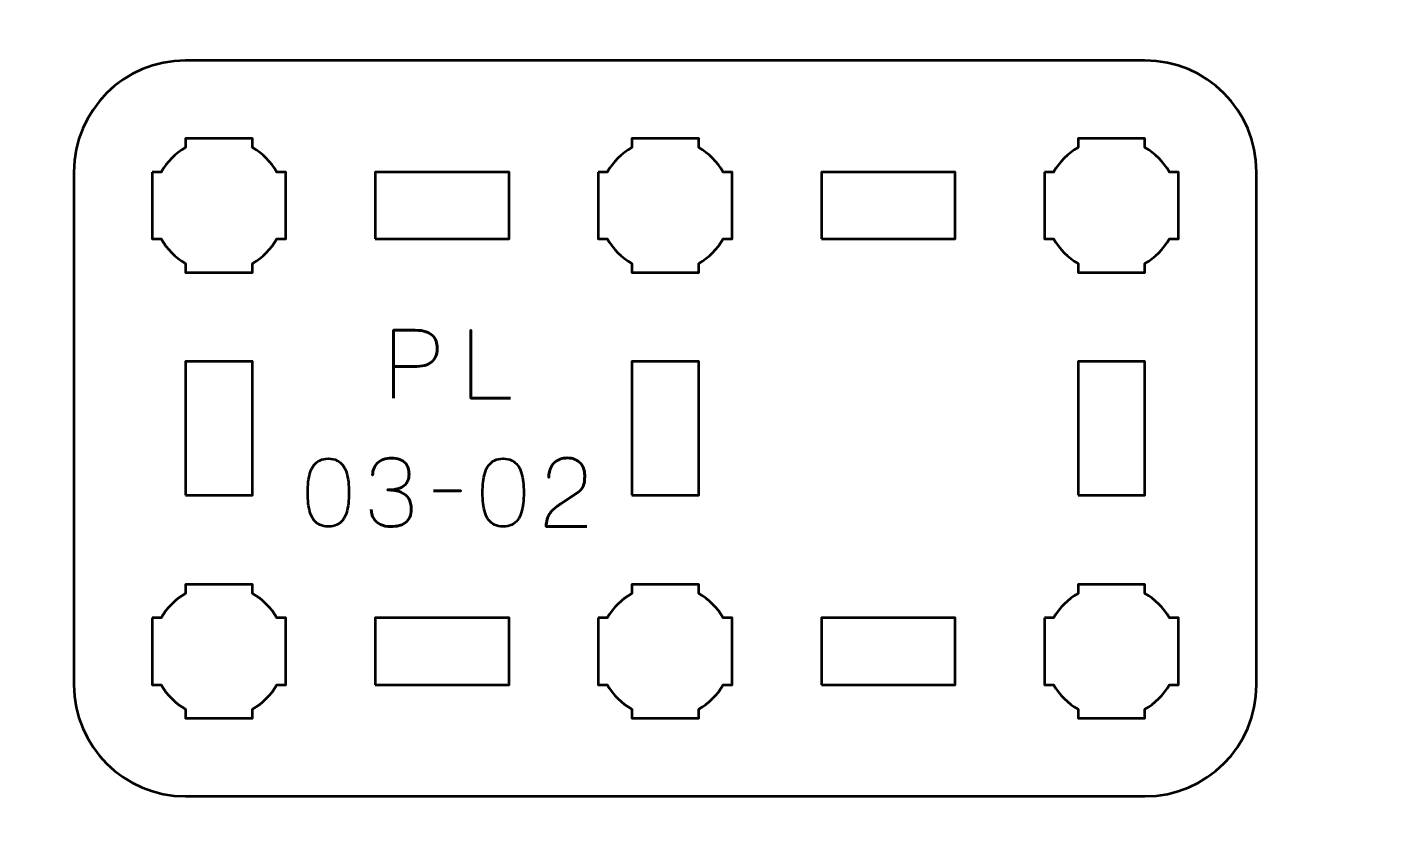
# Model space of a CAD drawing. Header units: centimetres. Extents: x -21 to 0, y -29.7 to 0.
# Drawn here: x -13.36 to -7.28, y -18.45 to -14.85 of the extents above; entities that cross this region are included whole.
import ezdxf

# ---------------------------------------------------------------- set-up
doc = ezdxf.new("R2010")
doc.units = ezdxf.units.CM
doc.header["$MEASUREMENT"] = 0
doc.layers.add('Layer 1', color=7, linetype='Continuous')

msp = doc.modelspace()

# ---------------------------------------------------------------- linework, layer by layer
at = {"layer": 'Layer 1', "lineweight": 53}
for points in [[(-11.8, -15.8), (-11.2, -15.8), (-11.2, -15.5), (-11.8, -15.5), (-11.8, -15.8)], [(-9.8, -15.8), (-9.2, -15.8), (-9.2, -15.5), (-9.8, -15.5), (-9.8, -15.8)], [(-12.65, -16.95), (-12.35, -16.95), (-12.35, -16.35), (-12.65, -16.35), (-12.65, -16.95)], [(-10.65, -16.95), (-10.35, -16.95), (-10.35, -16.35), (-10.65, -16.35), (-10.65, -16.95)], [(-8.65, -16.95), (-8.35, -16.95), (-8.35, -16.35), (-8.65, -16.35), (-8.65, -16.95)], [(-11.8, -17.8), (-11.2, -17.8), (-11.2, -17.5), (-11.8, -17.5), (-11.8, -17.8)], [(-9.8, -17.8), (-9.2, -17.8), (-9.2, -17.5), (-9.8, -17.5), (-9.8, -17.8)]]:
    msp.add_lwpolyline(points, close=True, dxfattribs=at)
at = {"layer": 'Layer 1', "color": 1, "lineweight": 53}
msp.add_open_spline([(-21.00003, -29.19995), (-21.00003, -29.19995), (-21.00003, -5.89992), (-21.00003, -5.89992), (-21.00003, -5.89992), (-21.00003, -5.81709), (-20.93286, -5.74992), (-20.85003, -5.74992), (-20.85003, -5.74992), (-20.7672, -5.74992), (-20.70003, -5.68275), (-20.70003, -5.59992), (-20.70003, -5.59992), (-20.70003, -5.51709), (-20.7672, -5.44992), (-20.85003, -5.44992), (-20.85003, -5.44992), (-20.93286, -5.44992), (-21.00003, -5.38275), (-21.00003, -5.29992), (-21.00003, -5.29992), (-21.00003, -5.21709), (-20.93286, -5.14992), (-20.85003, -5.14992), (-20.85003, -5.14992), (-20.7672, -5.14992), (-20.70003, -5.08275), (-20.70003, -4.99992), (-20.70003, -4.99992), (-20.70003, -4.91709), (-20.7672, -4.84992), (-20.85003, -4.84992), (-20.85003, -4.84992), (-20.93286, -4.84992), (-21.00003, -4.78275), (-21.00003, -4.69992), (-21.00003, -4.69992), (-21.00003, -4.61709), (-20.93286, -4.54992), (-20.85003, -4.54992), (-20.85003, -4.54992), (-20.7672, -4.54992), (-20.70003, -4.48275), (-20.70003, -4.39992), (-20.70003, -4.39992), (-20.70003, -4.31709), (-20.7672, -4.24992), (-20.85003, -4.24992), (-20.85003, -4.24992), (-20.93286, -4.24992), (-21.00003, -4.18275), (-21.00003, -4.09992), (-21.00003, -4.09992), (-21.00003, -4.01709), (-20.93286, -3.94992), (-20.85003, -3.94992), (-20.85003, -3.94992), (-20.7672, -3.94992), (-20.70003, -3.88275), (-20.70003, -3.79992), (-20.70003, -3.79992), (-20.70003, -3.71709), (-20.7672, -3.64992), (-20.85003, -3.64992), (-20.85003, -3.64992), (-20.93286, -3.64992), (-21.00003, -3.58275), (-21.00003, -3.49992), (-21.00003, -3.49992), (-21.00003, -3.41709), (-20.93286, -3.34992), (-20.85003, -3.34992), (-20.85003, -3.34992), (-20.7672, -3.34992), (-20.70003, -3.28275), (-20.70003, -3.19992), (-20.70003, -3.19992), (-20.70003, -3.11709), (-20.7672, -3.04992), (-20.85003, -3.04992), (-20.85003, -3.04992), (-20.93286, -3.04992), (-21.00003, -2.98275), (-21.00003, -2.89992), (-21.00003, -2.89992), (-21.00003, -2.81709), (-20.93286, -2.74992), (-20.85003, -2.74992), (-20.85003, -2.74992), (-20.7672, -2.74992), (-20.70003, -2.68275), (-20.70003, -2.59992), (-20.70003, -2.59992), (-20.70003, -2.51709), (-20.7672, -2.44992), (-20.85003, -2.44992), (-20.85003, -2.44992), (-20.93286, -2.44992), (-21.00003, -2.38275), (-21.00003, -2.29992), (-21.00003, -2.29992), (-21.00003, -2.21709), (-20.93286, -2.14992), (-20.85003, -2.14992), (-20.85003, -2.14992), (-20.7672, -2.14992), (-20.70003, -2.08275), (-20.70003, -1.99992), (-20.70003, -1.99992), (-20.70003, -1.91709), (-20.7672, -1.84992), (-20.85003, -1.84992), (-20.85003, -1.84992), (-20.93286, -1.84992), (-21.00003, -1.78275), (-21.00003, -1.69992), (-21.00003, -1.69992), (-21.00003, -1.61709), (-20.93286, -1.54992), (-20.85003, -1.54992), (-20.85003, -1.54992), (-20.7672, -1.54992), (-20.70003, -1.48275), (-20.70003, -1.39992), (-20.70003, -1.39992), (-20.70003, -1.31709), (-20.7672, -1.24992), (-20.85003, -1.24992), (-20.85003, -1.24992), (-20.93286, -1.24992), (-21.00003, -1.18275), (-21.00003, -1.09992), (-21.00003, -1.09992), (-21.00003, -1.09992), (-21.00003, -0.49992), (-21.00003, -0.49992), (-21.00003, -0.49992), (-21.00003, -0.22295), (-20.77694, 0.00004), (-20.49994, 0.00004), (-20.49994, 0.00004), (-20.49994, 0.00004), (-0.50008, 0.00004), (-0.50008, 0.00004), (-0.50008, 0.00004), (-0.22294, 0.00004), (0.00002, -0.22295), (0.00002, -0.49992), (0.00002, -0.49992), (0.00002, -0.49992), (0.00002, -29.19995), (0.00002, -29.19995), (0.00002, -29.19995), (0.00002, -29.47695), (-0.22294, -29.70004), (-0.50008, -29.70004), (-0.50008, -29.70004), (-0.50008, -29.70004), (-20.49994, -29.70004), (-20.49994, -29.70004), (-20.49994, -29.70004), (-20.77694, -29.70004), (-21.00003, -29.47695), (-21.00003, -29.19995)], degree=3, knots=[0, 0, 0, 0, 0.0243902, 0.0243902, 0.0243902, 0.0243902, 0.0487805, 0.0487805, 0.0487805, 0.0487805, 0.0731707, 0.0731707, 0.0731707, 0.0731707, 0.097561, 0.097561, 0.097561, 0.097561, 0.1219512, 0.1219512, 0.1219512, 0.1219512, 0.1463415, 0.1463415, 0.1463415, 0.1463415, 0.1707317, 0.1707317, 0.1707317, 0.1707317, 0.195122, 0.195122, 0.195122, 0.195122, 0.2195122, 0.2195122, 0.2195122, 0.2195122, 0.2439024, 0.2439024, 0.2439024, 0.2439024, 0.2682927, 0.2682927, 0.2682927, 0.2682927, 0.2926829, 0.2926829, 0.2926829, 0.2926829, 0.3170732, 0.3170732, 0.3170732, 0.3170732, 0.3414634, 0.3414634, 0.3414634, 0.3414634, 0.3658537, 0.3658537, 0.3658537, 0.3658537, 0.3902439, 0.3902439, 0.3902439, 0.3902439, 0.4146341, 0.4146341, 0.4146341, 0.4146341, 0.4390244, 0.4390244, 0.4390244, 0.4390244, 0.4634146, 0.4634146, 0.4634146, 0.4634146, 0.4878049, 0.4878049, 0.4878049, 0.4878049, 0.5121951, 0.5121951, 0.5121951, 0.5121951, 0.5365854, 0.5365854, 0.5365854, 0.5365854, 0.5609756, 0.5609756, 0.5609756, 0.5609756, 0.5853659, 0.5853659, 0.5853659, 0.5853659, 0.6097561, 0.6097561, 0.6097561, 0.6097561, 0.6341463, 0.6341463, 0.6341463, 0.6341463, 0.6585366, 0.6585366, 0.6585366, 0.6585366, 0.6829268, 0.6829268, 0.6829268, 0.6829268, 0.7073171, 0.7073171, 0.7073171, 0.7073171, 0.7317073, 0.7317073, 0.7317073, 0.7317073, 0.7560976, 0.7560976, 0.7560976, 0.7560976, 0.7804878, 0.7804878, 0.7804878, 0.7804878, 0.804878, 0.804878, 0.804878, 0.804878, 0.8292683, 0.8292683, 0.8292683, 0.8292683, 0.8536585, 0.8536585, 0.8536585, 0.8536585, 0.8780488, 0.8780488, 0.8780488, 0.8780488, 0.902439, 0.902439, 0.902439, 0.902439, 0.9268293, 0.9268293, 0.9268293, 0.9268293, 0.9512195, 0.9512195, 0.9512195, 0.9512195, 0.9756098, 0.9756098, 0.9756098, 0.9756098, 1, 1, 1, 1], dxfattribs=at)
at = {"layer": 'Layer 1', "color": 3, "lineweight": 53}
msp.add_open_spline([(-13.15, -17.8), (-13.15, -17.8), (-13.15, -15.5), (-13.15, -15.5), (-13.15, -15.5), (-13.15, -15.22391), (-12.92609, -15), (-12.65, -15), (-12.65, -15), (-12.65, -15), (-8.35, -15), (-8.35, -15), (-8.35, -15), (-8.07391, -15), (-7.85, -15.22391), (-7.85, -15.5), (-7.85, -15.5), (-7.85, -15.5), (-7.85, -17.8), (-7.85, -17.8), (-7.85, -17.8), (-7.85, -18.07609), (-8.07391, -18.3), (-8.35, -18.3), (-8.35, -18.3), (-8.35, -18.3), (-12.65, -18.3), (-12.65, -18.3), (-12.65, -18.3), (-12.92609, -18.3), (-13.15, -18.07609), (-13.15, -17.8)], degree=3, knots=[0, 0, 0, 0, 0.125, 0.125, 0.125, 0.125, 0.25, 0.25, 0.25, 0.25, 0.375, 0.375, 0.375, 0.375, 0.5, 0.5, 0.5, 0.5, 0.625, 0.625, 0.625, 0.625, 0.75, 0.75, 0.75, 0.75, 0.875, 0.875, 0.875, 0.875, 1, 1, 1, 1], dxfattribs=at)
at = {"layer": 'Layer 1', "lineweight": 53}
for points in [[(-12.8, -15.5), (-12.8, -15.5), (-12.75985, -15.5), (-12.75985, -15.5), (-12.75985, -15.5), (-12.7335, -15.45447), (-12.69553, -15.4165), (-12.65, -15.39015), (-12.65, -15.39015), (-12.65, -15.39015), (-12.65, -15.35), (-12.65, -15.35), (-12.65, -15.35), (-12.65, -15.35), (-12.5, -15.35), (-12.5, -15.35), (-12.5, -15.35), (-12.5, -15.35), (-12.35, -15.35), (-12.35, -15.35), (-12.35, -15.35), (-12.35, -15.35), (-12.35, -15.39015), (-12.35, -15.39015), (-12.35, -15.39015), (-12.30447, -15.4165), (-12.2665, -15.45447), (-12.24015, -15.5), (-12.24015, -15.5), (-12.24015, -15.5), (-12.2, -15.5), (-12.2, -15.5), (-12.2, -15.5), (-12.2, -15.5), (-12.2, -15.65), (-12.2, -15.65), (-12.2, -15.65), (-12.2, -15.65), (-12.2, -15.8), (-12.2, -15.8), (-12.2, -15.8), (-12.2, -15.8), (-12.24015, -15.8), (-12.24015, -15.8), (-12.24015, -15.8), (-12.2665, -15.84553), (-12.30447, -15.8835), (-12.35, -15.90985), (-12.35, -15.90985), (-12.35, -15.90985), (-12.35, -15.95), (-12.35, -15.95), (-12.35, -15.95), (-12.35, -15.95), (-12.5, -15.95), (-12.5, -15.95), (-12.5, -15.95), (-12.5, -15.95), (-12.65, -15.95), (-12.65, -15.95), (-12.65, -15.95), (-12.65, -15.95), (-12.65, -15.90985), (-12.65, -15.90985), (-12.65, -15.90985), (-12.69553, -15.8835), (-12.7335, -15.84553), (-12.75985, -15.8), (-12.75985, -15.8), (-12.75985, -15.8), (-12.8, -15.8), (-12.8, -15.8), (-12.8, -15.8), (-12.8, -15.8), (-12.8, -15.65), (-12.8, -15.65), (-12.8, -15.65), (-12.8, -15.65), (-12.8, -15.5), (-12.8, -15.5)], [(-10.8, -15.5), (-10.8, -15.5), (-10.75985, -15.5), (-10.75985, -15.5), (-10.75985, -15.5), (-10.7335, -15.45447), (-10.69553, -15.4165), (-10.65, -15.39015), (-10.65, -15.39015), (-10.65, -15.39015), (-10.65, -15.35), (-10.65, -15.35), (-10.65, -15.35), (-10.65, -15.35), (-10.5, -15.35), (-10.5, -15.35), (-10.5, -15.35), (-10.5, -15.35), (-10.35, -15.35), (-10.35, -15.35), (-10.35, -15.35), (-10.35, -15.35), (-10.35, -15.39015), (-10.35, -15.39015), (-10.35, -15.39015), (-10.30447, -15.4165), (-10.2665, -15.45447), (-10.24015, -15.5), (-10.24015, -15.5), (-10.24015, -15.5), (-10.2, -15.5), (-10.2, -15.5), (-10.2, -15.5), (-10.2, -15.5), (-10.2, -15.65), (-10.2, -15.65), (-10.2, -15.65), (-10.2, -15.65), (-10.2, -15.8), (-10.2, -15.8), (-10.2, -15.8), (-10.2, -15.8), (-10.24015, -15.8), (-10.24015, -15.8), (-10.24015, -15.8), (-10.2665, -15.84553), (-10.30447, -15.8835), (-10.35, -15.90985), (-10.35, -15.90985), (-10.35, -15.90985), (-10.35, -15.95), (-10.35, -15.95), (-10.35, -15.95), (-10.35, -15.95), (-10.5, -15.95), (-10.5, -15.95), (-10.5, -15.95), (-10.5, -15.95), (-10.65, -15.95), (-10.65, -15.95), (-10.65, -15.95), (-10.65, -15.95), (-10.65, -15.90985), (-10.65, -15.90985), (-10.65, -15.90985), (-10.69553, -15.8835), (-10.7335, -15.84553), (-10.75985, -15.8), (-10.75985, -15.8), (-10.75985, -15.8), (-10.8, -15.8), (-10.8, -15.8), (-10.8, -15.8), (-10.8, -15.8), (-10.8, -15.65), (-10.8, -15.65), (-10.8, -15.65), (-10.8, -15.65), (-10.8, -15.5), (-10.8, -15.5)], [(-8.8, -15.5), (-8.8, -15.5), (-8.75985, -15.5), (-8.75985, -15.5), (-8.75985, -15.5), (-8.7335, -15.45447), (-8.69553, -15.4165), (-8.65, -15.39015), (-8.65, -15.39015), (-8.65, -15.39015), (-8.65, -15.35), (-8.65, -15.35), (-8.65, -15.35), (-8.65, -15.35), (-8.5, -15.35), (-8.5, -15.35), (-8.5, -15.35), (-8.5, -15.35), (-8.35, -15.35), (-8.35, -15.35), (-8.35, -15.35), (-8.35, -15.35), (-8.35, -15.39015), (-8.35, -15.39015), (-8.35, -15.39015), (-8.30447, -15.4165), (-8.2665, -15.45447), (-8.24015, -15.5), (-8.24015, -15.5), (-8.24015, -15.5), (-8.2, -15.5), (-8.2, -15.5), (-8.2, -15.5), (-8.2, -15.5), (-8.2, -15.65), (-8.2, -15.65), (-8.2, -15.65), (-8.2, -15.65), (-8.2, -15.8), (-8.2, -15.8), (-8.2, -15.8), (-8.2, -15.8), (-8.24015, -15.8), (-8.24015, -15.8), (-8.24015, -15.8), (-8.2665, -15.84553), (-8.30447, -15.8835), (-8.35, -15.90985), (-8.35, -15.90985), (-8.35, -15.90985), (-8.35, -15.95), (-8.35, -15.95), (-8.35, -15.95), (-8.35, -15.95), (-8.5, -15.95), (-8.5, -15.95), (-8.5, -15.95), (-8.5, -15.95), (-8.65, -15.95), (-8.65, -15.95), (-8.65, -15.95), (-8.65, -15.95), (-8.65, -15.90985), (-8.65, -15.90985), (-8.65, -15.90985), (-8.69553, -15.8835), (-8.7335, -15.84553), (-8.75985, -15.8), (-8.75985, -15.8), (-8.75985, -15.8), (-8.8, -15.8), (-8.8, -15.8), (-8.8, -15.8), (-8.8, -15.8), (-8.8, -15.65), (-8.8, -15.65), (-8.8, -15.65), (-8.8, -15.65), (-8.8, -15.5), (-8.8, -15.5)], [(-12.8, -17.5), (-12.8, -17.5), (-12.75985, -17.5), (-12.75985, -17.5), (-12.75985, -17.5), (-12.7335, -17.45447), (-12.69553, -17.4165), (-12.65, -17.39015), (-12.65, -17.39015), (-12.65, -17.39015), (-12.65, -17.35), (-12.65, -17.35), (-12.65, -17.35), (-12.65, -17.35), (-12.5, -17.35), (-12.5, -17.35), (-12.5, -17.35), (-12.5, -17.35), (-12.35, -17.35), (-12.35, -17.35), (-12.35, -17.35), (-12.35, -17.35), (-12.35, -17.39015), (-12.35, -17.39015), (-12.35, -17.39015), (-12.30447, -17.4165), (-12.2665, -17.45447), (-12.24015, -17.5), (-12.24015, -17.5), (-12.24015, -17.5), (-12.2, -17.5), (-12.2, -17.5), (-12.2, -17.5), (-12.2, -17.5), (-12.2, -17.65), (-12.2, -17.65), (-12.2, -17.65), (-12.2, -17.65), (-12.2, -17.8), (-12.2, -17.8), (-12.2, -17.8), (-12.2, -17.8), (-12.24015, -17.8), (-12.24015, -17.8), (-12.24015, -17.8), (-12.2665, -17.84553), (-12.30447, -17.8835), (-12.35, -17.90985), (-12.35, -17.90985), (-12.35, -17.90985), (-12.35, -17.95), (-12.35, -17.95), (-12.35, -17.95), (-12.35, -17.95), (-12.5, -17.95), (-12.5, -17.95), (-12.5, -17.95), (-12.5, -17.95), (-12.65, -17.95), (-12.65, -17.95), (-12.65, -17.95), (-12.65, -17.95), (-12.65, -17.90985), (-12.65, -17.90985), (-12.65, -17.90985), (-12.69553, -17.8835), (-12.7335, -17.84553), (-12.75985, -17.8), (-12.75985, -17.8), (-12.75985, -17.8), (-12.8, -17.8), (-12.8, -17.8), (-12.8, -17.8), (-12.8, -17.8), (-12.8, -17.65), (-12.8, -17.65), (-12.8, -17.65), (-12.8, -17.65), (-12.8, -17.5), (-12.8, -17.5)], [(-10.8, -17.5), (-10.8, -17.5), (-10.75985, -17.5), (-10.75985, -17.5), (-10.75985, -17.5), (-10.7335, -17.45447), (-10.69553, -17.4165), (-10.65, -17.39015), (-10.65, -17.39015), (-10.65, -17.39015), (-10.65, -17.35), (-10.65, -17.35), (-10.65, -17.35), (-10.65, -17.35), (-10.5, -17.35), (-10.5, -17.35), (-10.5, -17.35), (-10.5, -17.35), (-10.35, -17.35), (-10.35, -17.35), (-10.35, -17.35), (-10.35, -17.35), (-10.35, -17.39015), (-10.35, -17.39015), (-10.35, -17.39015), (-10.30447, -17.4165), (-10.2665, -17.45447), (-10.24015, -17.5), (-10.24015, -17.5), (-10.24015, -17.5), (-10.2, -17.5), (-10.2, -17.5), (-10.2, -17.5), (-10.2, -17.5), (-10.2, -17.65), (-10.2, -17.65), (-10.2, -17.65), (-10.2, -17.65), (-10.2, -17.8), (-10.2, -17.8), (-10.2, -17.8), (-10.2, -17.8), (-10.24015, -17.8), (-10.24015, -17.8), (-10.24015, -17.8), (-10.2665, -17.84553), (-10.30447, -17.8835), (-10.35, -17.90985), (-10.35, -17.90985), (-10.35, -17.90985), (-10.35, -17.95), (-10.35, -17.95), (-10.35, -17.95), (-10.35, -17.95), (-10.5, -17.95), (-10.5, -17.95), (-10.5, -17.95), (-10.5, -17.95), (-10.65, -17.95), (-10.65, -17.95), (-10.65, -17.95), (-10.65, -17.95), (-10.65, -17.90985), (-10.65, -17.90985), (-10.65, -17.90985), (-10.69553, -17.8835), (-10.7335, -17.84553), (-10.75985, -17.8), (-10.75985, -17.8), (-10.75985, -17.8), (-10.8, -17.8), (-10.8, -17.8), (-10.8, -17.8), (-10.8, -17.8), (-10.8, -17.65), (-10.8, -17.65), (-10.8, -17.65), (-10.8, -17.65), (-10.8, -17.5), (-10.8, -17.5)], [(-8.8, -17.5), (-8.8, -17.5), (-8.75985, -17.5), (-8.75985, -17.5), (-8.75985, -17.5), (-8.7335, -17.45447), (-8.69553, -17.4165), (-8.65, -17.39015), (-8.65, -17.39015), (-8.65, -17.39015), (-8.65, -17.35), (-8.65, -17.35), (-8.65, -17.35), (-8.65, -17.35), (-8.5, -17.35), (-8.5, -17.35), (-8.5, -17.35), (-8.5, -17.35), (-8.35, -17.35), (-8.35, -17.35), (-8.35, -17.35), (-8.35, -17.35), (-8.35, -17.39015), (-8.35, -17.39015), (-8.35, -17.39015), (-8.30447, -17.4165), (-8.2665, -17.45447), (-8.24015, -17.5), (-8.24015, -17.5), (-8.24015, -17.5), (-8.2, -17.5), (-8.2, -17.5), (-8.2, -17.5), (-8.2, -17.5), (-8.2, -17.65), (-8.2, -17.65), (-8.2, -17.65), (-8.2, -17.65), (-8.2, -17.8), (-8.2, -17.8), (-8.2, -17.8), (-8.2, -17.8), (-8.24015, -17.8), (-8.24015, -17.8), (-8.24015, -17.8), (-8.2665, -17.84553), (-8.30447, -17.8835), (-8.35, -17.90985), (-8.35, -17.90985), (-8.35, -17.90985), (-8.35, -17.95), (-8.35, -17.95), (-8.35, -17.95), (-8.35, -17.95), (-8.5, -17.95), (-8.5, -17.95), (-8.5, -17.95), (-8.5, -17.95), (-8.65, -17.95), (-8.65, -17.95), (-8.65, -17.95), (-8.65, -17.95), (-8.65, -17.90985), (-8.65, -17.90985), (-8.65, -17.90985), (-8.69553, -17.8835), (-8.7335, -17.84553), (-8.75985, -17.8), (-8.75985, -17.8), (-8.75985, -17.8), (-8.8, -17.8), (-8.8, -17.8), (-8.8, -17.8), (-8.8, -17.8), (-8.8, -17.65), (-8.8, -17.65), (-8.8, -17.65), (-8.8, -17.65), (-8.8, -17.5), (-8.8, -17.5)]]:
    msp.add_open_spline(points, degree=3, knots=[0, 0, 0, 0, 0.05, 0.05, 0.05, 0.05, 0.1, 0.1, 0.1, 0.1, 0.15, 0.15, 0.15, 0.15, 0.2, 0.2, 0.2, 0.2, 0.25, 0.25, 0.25, 0.25, 0.3, 0.3, 0.3, 0.3, 0.35, 0.35, 0.35, 0.35, 0.4, 0.4, 0.4, 0.4, 0.45, 0.45, 0.45, 0.45, 0.5, 0.5, 0.5, 0.5, 0.55, 0.55, 0.55, 0.55, 0.6, 0.6, 0.6, 0.6, 0.65, 0.65, 0.65, 0.65, 0.7, 0.7, 0.7, 0.7, 0.75, 0.75, 0.75, 0.75, 0.8, 0.8, 0.8, 0.8, 0.85, 0.85, 0.85, 0.85, 0.9, 0.9, 0.9, 0.9, 0.95, 0.95, 0.95, 0.95, 1, 1, 1, 1], dxfattribs=at)
at = {"layer": 'Layer 1', "color": 5, "lineweight": 53}
for points, knots in [([(-11.71759, -16.51494), (-11.71759, -16.51494), (-11.71759, -16.20972), (-11.71759, -16.20972), (-11.71759, -16.20972), (-11.71759, -16.20972), (-11.62022, -16.20972), (-11.62022, -16.20972), (-11.62022, -16.20972), (-11.60075, -16.20979), (-11.58474, -16.21198), (-11.57211, -16.21621), (-11.57211, -16.21621), (-11.55955, -16.22037), (-11.54967, -16.22616), (-11.54254, -16.2335), (-11.54254, -16.2335), (-11.53542, -16.24076), (-11.53034, -16.24909), (-11.52723, -16.25847), (-11.52723, -16.25847), (-11.5242, -16.26786), (-11.52244, -16.27766), (-11.52201, -16.28804), (-11.52201, -16.28804), (-11.52152, -16.29841), (-11.52272, -16.30857), (-11.52554, -16.31844), (-11.52554, -16.31844), (-11.52843, -16.32832), (-11.5333, -16.33728), (-11.54029, -16.34533), (-11.54029, -16.34533), (-11.5472, -16.35337), (-11.55658, -16.35979), (-11.56837, -16.36452), (-11.56837, -16.36452), (-11.58015, -16.36931), (-11.59475, -16.37171), (-11.61218, -16.37185), (-11.61218, -16.37185), (-11.61218, -16.37185), (-11.71759, -16.37185), (-11.71759, -16.37185), (-11.71759, -16.37185), (-11.71759, -16.37185), (-11.61218, -16.37185), (-11.61218, -16.37185), (-11.61218, -16.37185), (-11.59511, -16.37171), (-11.58064, -16.36931), (-11.56893, -16.36452), (-11.56893, -16.36452), (-11.55715, -16.35979), (-11.54776, -16.35337), (-11.54071, -16.34533), (-11.54071, -16.34533), (-11.53372, -16.33728), (-11.52871, -16.32832), (-11.52575, -16.31844), (-11.52575, -16.31844), (-11.52279, -16.30857), (-11.52152, -16.29841), (-11.52201, -16.28804), (-11.52201, -16.28804), (-11.52244, -16.27766), (-11.5242, -16.26786), (-11.52737, -16.25847), (-11.52737, -16.25847), (-11.53048, -16.24909), (-11.5357, -16.24076), (-11.54283, -16.2335), (-11.54283, -16.2335), (-11.55002, -16.22616), (-11.5599, -16.22037), (-11.57246, -16.21621), (-11.57246, -16.21621), (-11.58509, -16.21198), (-11.60096, -16.20979), (-11.62022, -16.20972), (-11.62022, -16.20972), (-11.62022, -16.20972), (-11.71759, -16.20972), (-11.71759, -16.20972), (-11.71759, -16.20972), (-11.71759, -16.20972), (-11.71759, -16.51494), (-11.71759, -16.51494)], [0, 0, 0, 0, 0.0454545, 0.0454545, 0.0454545, 0.0454545, 0.0909091, 0.0909091, 0.0909091, 0.0909091, 0.1363636, 0.1363636, 0.1363636, 0.1363636, 0.1818182, 0.1818182, 0.1818182, 0.1818182, 0.2272727, 0.2272727, 0.2272727, 0.2272727, 0.2727273, 0.2727273, 0.2727273, 0.2727273, 0.3181818, 0.3181818, 0.3181818, 0.3181818, 0.3636364, 0.3636364, 0.3636364, 0.3636364, 0.4090909, 0.4090909, 0.4090909, 0.4090909, 0.4545455, 0.4545455, 0.4545455, 0.4545455, 0.5, 0.5, 0.5, 0.5, 0.5454545, 0.5454545, 0.5454545, 0.5454545, 0.5909091, 0.5909091, 0.5909091, 0.5909091, 0.6363636, 0.6363636, 0.6363636, 0.6363636, 0.6818182, 0.6818182, 0.6818182, 0.6818182, 0.7272727, 0.7272727, 0.7272727, 0.7272727, 0.7727273, 0.7727273, 0.7727273, 0.7727273, 0.8181818, 0.8181818, 0.8181818, 0.8181818, 0.8636364, 0.8636364, 0.8636364, 0.8636364, 0.9090909, 0.9090909, 0.9090909, 0.9090909, 0.9545455, 0.9545455, 0.9545455, 0.9545455, 1, 1, 1, 1]), ([(-11.19309, -16.51494), (-11.19309, -16.51494), (-11.37131, -16.51494), (-11.37131, -16.51494), (-11.37131, -16.51494), (-11.37131, -16.51494), (-11.37131, -16.20972), (-11.37131, -16.20972), (-11.37131, -16.20972), (-11.37131, -16.20972), (-11.37131, -16.51494), (-11.37131, -16.51494), (-11.37131, -16.51494), (-11.37131, -16.51494), (-11.19309, -16.51494), (-11.19309, -16.51494)], [0, 0, 0, 0, 0.25, 0.25, 0.25, 0.25, 0.5, 0.5, 0.5, 0.5, 0.75, 0.75, 0.75, 0.75, 1, 1, 1, 1]), ([(-12.0099, -17.09025), (-11.99509, -17.09018), (-11.98232, -17.08757), (-11.97166, -17.08249), (-11.97166, -17.08249), (-11.96108, -17.07741), (-11.95226, -17.07014), (-11.94521, -17.0609), (-11.94521, -17.0609), (-11.93822, -17.05159), (-11.93272, -17.04058), (-11.92863, -17.02788), (-11.92863, -17.02788), (-11.9246, -17.01518), (-11.92171, -17.00128), (-11.92009, -16.98604), (-11.92009, -16.98604), (-11.91839, -16.9708), (-11.91755, -16.95478), (-11.91762, -16.93785), (-11.91762, -16.93785), (-11.91755, -16.92099), (-11.91839, -16.90497), (-11.92009, -16.8898), (-11.92009, -16.8898), (-11.92171, -16.87463), (-11.9246, -16.86066), (-11.92863, -16.84796), (-11.92863, -16.84796), (-11.93272, -16.83533), (-11.93822, -16.82433), (-11.94521, -16.81494), (-11.94521, -16.81494), (-11.95226, -16.80563), (-11.96108, -16.79836), (-11.97166, -16.79328), (-11.97166, -16.79328), (-11.98232, -16.78813), (-11.99509, -16.78552), (-12.0099, -16.78545), (-12.0099, -16.78545), (-12.02472, -16.78552), (-12.03749, -16.78813), (-12.04815, -16.79328), (-12.04815, -16.79328), (-12.05873, -16.79836), (-12.06755, -16.80563), (-12.0746, -16.81494), (-12.0746, -16.81494), (-12.08159, -16.82433), (-12.08709, -16.83533), (-12.09118, -16.84796), (-12.09118, -16.84796), (-12.09521, -16.86066), (-12.0981, -16.87463), (-12.09972, -16.8898), (-12.09972, -16.8898), (-12.10141, -16.90497), (-12.10226, -16.92099), (-12.10219, -16.93785), (-12.10219, -16.93785), (-12.10226, -16.95478), (-12.10141, -16.9708), (-12.09972, -16.98604), (-12.09972, -16.98604), (-12.0981, -17.00128), (-12.09521, -17.01518), (-12.09118, -17.02788), (-12.09118, -17.02788), (-12.08709, -17.04058), (-12.08159, -17.05159), (-12.0746, -17.0609), (-12.0746, -17.0609), (-12.06755, -17.07014), (-12.05873, -17.07741), (-12.04815, -17.08249), (-12.04815, -17.08249), (-12.03749, -17.08757), (-12.02472, -17.09018), (-12.0099, -17.09025)], [0, 0, 0, 0, 0.05, 0.05, 0.05, 0.05, 0.1, 0.1, 0.1, 0.1, 0.15, 0.15, 0.15, 0.15, 0.2, 0.2, 0.2, 0.2, 0.25, 0.25, 0.25, 0.25, 0.3, 0.3, 0.3, 0.3, 0.35, 0.35, 0.35, 0.35, 0.4, 0.4, 0.4, 0.4, 0.45, 0.45, 0.45, 0.45, 0.5, 0.5, 0.5, 0.5, 0.55, 0.55, 0.55, 0.55, 0.6, 0.6, 0.6, 0.6, 0.65, 0.65, 0.65, 0.65, 0.7, 0.7, 0.7, 0.7, 0.75, 0.75, 0.75, 0.75, 0.8, 0.8, 0.8, 0.8, 0.85, 0.85, 0.85, 0.85, 0.9, 0.9, 0.9, 0.9, 0.95, 0.95, 0.95, 0.95, 1, 1, 1, 1]), ([(-12.0099, -17.09025), (-11.99509, -17.09018), (-11.98232, -17.08757), (-11.97166, -17.08249), (-11.97166, -17.08249), (-11.96108, -17.07741), (-11.95226, -17.07014), (-11.94521, -17.0609), (-11.94521, -17.0609), (-11.93822, -17.05159), (-11.93272, -17.04058), (-11.92863, -17.02788), (-11.92863, -17.02788), (-11.9246, -17.01518), (-11.92171, -17.00128), (-11.92009, -16.98604), (-11.92009, -16.98604), (-11.91839, -16.9708), (-11.91755, -16.95478), (-11.91762, -16.93785), (-11.91762, -16.93785), (-11.91755, -16.92099), (-11.91839, -16.90497), (-11.92009, -16.8898), (-11.92009, -16.8898), (-11.92171, -16.87463), (-11.9246, -16.86066), (-11.92863, -16.84796), (-11.92863, -16.84796), (-11.93272, -16.83533), (-11.93822, -16.82433), (-11.94521, -16.81494), (-11.94521, -16.81494), (-11.95226, -16.80563), (-11.96108, -16.79836), (-11.97166, -16.79328), (-11.97166, -16.79328), (-11.98232, -16.78813), (-11.99509, -16.78552), (-12.0099, -16.78545), (-12.0099, -16.78545), (-12.02472, -16.78552), (-12.03749, -16.78813), (-12.04815, -16.79328), (-12.04815, -16.79328), (-12.05873, -16.79836), (-12.06755, -16.80563), (-12.0746, -16.81494), (-12.0746, -16.81494), (-12.08159, -16.82433), (-12.08709, -16.83533), (-12.09118, -16.84796), (-12.09118, -16.84796), (-12.09521, -16.86066), (-12.0981, -16.87463), (-12.09972, -16.8898), (-12.09972, -16.8898), (-12.10141, -16.90497), (-12.10226, -16.92099), (-12.10219, -16.93785), (-12.10219, -16.93785), (-12.10226, -16.95478), (-12.10141, -16.9708), (-12.09972, -16.98604), (-12.09972, -16.98604), (-12.0981, -17.00128), (-12.09521, -17.01518), (-12.09118, -17.02788), (-12.09118, -17.02788), (-12.08709, -17.04058), (-12.08159, -17.05159), (-12.0746, -17.0609), (-12.0746, -17.0609), (-12.06755, -17.07014), (-12.05873, -17.07741), (-12.04815, -17.08249), (-12.04815, -17.08249), (-12.03749, -17.08757), (-12.02472, -17.09018), (-12.0099, -17.09025)], [0, 0, 0, 0, 0.05, 0.05, 0.05, 0.05, 0.1, 0.1, 0.1, 0.1, 0.15, 0.15, 0.15, 0.15, 0.2, 0.2, 0.2, 0.2, 0.25, 0.25, 0.25, 0.25, 0.3, 0.3, 0.3, 0.3, 0.35, 0.35, 0.35, 0.35, 0.4, 0.4, 0.4, 0.4, 0.45, 0.45, 0.45, 0.45, 0.5, 0.5, 0.5, 0.5, 0.55, 0.55, 0.55, 0.55, 0.6, 0.6, 0.6, 0.6, 0.65, 0.65, 0.65, 0.65, 0.7, 0.7, 0.7, 0.7, 0.75, 0.75, 0.75, 0.75, 0.8, 0.8, 0.8, 0.8, 0.85, 0.85, 0.85, 0.85, 0.9, 0.9, 0.9, 0.9, 0.95, 0.95, 0.95, 0.95, 1, 1, 1, 1]), ([(-11.81729, -17.01363), (-11.81722, -17.02887), (-11.81369, -17.04213), (-11.80671, -17.05363), (-11.80671, -17.05363), (-11.79972, -17.06506), (-11.78977, -17.07402), (-11.77679, -17.08044), (-11.77679, -17.08044), (-11.76381, -17.08686), (-11.74822, -17.09011), (-11.73008, -17.09025), (-11.73008, -17.09025), (-11.71647, -17.09025), (-11.70412, -17.08884), (-11.6929, -17.08588), (-11.6929, -17.08588), (-11.68175, -17.08291), (-11.67216, -17.07833), (-11.66404, -17.07205), (-11.66404, -17.07205), (-11.65593, -17.06577), (-11.64972, -17.05765), (-11.64528, -17.04778), (-11.64528, -17.04778), (-11.6409, -17.03783), (-11.63872, -17.0259), (-11.63865, -17.01193), (-11.63865, -17.01193), (-11.63857, -16.99331), (-11.64238, -16.97757), (-11.64993, -16.9648), (-11.64993, -16.9648), (-11.65748, -16.95203), (-11.6692, -16.94244), (-11.68493, -16.93588), (-11.68493, -16.93588), (-11.70066, -16.92931), (-11.72084, -16.926), (-11.74532, -16.926), (-11.74532, -16.926), (-11.72705, -16.92607), (-11.71174, -16.92438), (-11.69925, -16.92092), (-11.69925, -16.92092), (-11.68683, -16.91746), (-11.67689, -16.91259), (-11.66941, -16.90624), (-11.66941, -16.90624), (-11.66193, -16.89996), (-11.6565, -16.89248), (-11.65325, -16.88388), (-11.65325, -16.88388), (-11.64993, -16.87534), (-11.64831, -16.86596), (-11.64838, -16.85573), (-11.64838, -16.85573), (-11.64831, -16.84549), (-11.64972, -16.83604), (-11.65254, -16.82729), (-11.65254, -16.82729), (-11.6553, -16.81854), (-11.65981, -16.81085), (-11.66595, -16.80429), (-11.66595, -16.80429), (-11.67209, -16.79773), (-11.6802, -16.79258), (-11.69015, -16.78891), (-11.69015, -16.78891), (-11.70017, -16.78524), (-11.71238, -16.78341), (-11.7267, -16.78334), (-11.7267, -16.78334), (-11.74095, -16.78341), (-11.75344, -16.78552), (-11.76402, -16.78962), (-11.76402, -16.78962), (-11.77468, -16.79371), (-11.78342, -16.79928), (-11.79048, -16.80641), (-11.79048, -16.80641), (-11.79746, -16.81353), (-11.80269, -16.82165), (-11.80614, -16.83082), (-11.80614, -16.83082), (-11.80967, -16.83999), (-11.81136, -16.84973), (-11.81136, -16.85996), (-11.81136, -16.85996), (-11.81136, -16.84973), (-11.80967, -16.83999), (-11.80614, -16.83082), (-11.80614, -16.83082), (-11.80269, -16.82165), (-11.79746, -16.81353), (-11.79048, -16.80641), (-11.79048, -16.80641), (-11.78342, -16.79928), (-11.77468, -16.79371), (-11.76402, -16.78962), (-11.76402, -16.78962), (-11.75344, -16.78552), (-11.74095, -16.78341), (-11.7267, -16.78334), (-11.7267, -16.78334), (-11.71238, -16.78341), (-11.70017, -16.78524), (-11.69015, -16.78891), (-11.69015, -16.78891), (-11.6802, -16.79258), (-11.67209, -16.79773), (-11.66595, -16.80429), (-11.66595, -16.80429), (-11.65981, -16.81085), (-11.6553, -16.81854), (-11.65254, -16.82729), (-11.65254, -16.82729), (-11.64972, -16.83604), (-11.64831, -16.84549), (-11.64838, -16.85573), (-11.64838, -16.85573), (-11.64831, -16.86596), (-11.64993, -16.87534), (-11.65325, -16.88388), (-11.65325, -16.88388), (-11.6565, -16.89248), (-11.66193, -16.89996), (-11.66941, -16.90624), (-11.66941, -16.90624), (-11.67689, -16.91259), (-11.68683, -16.91746), (-11.69925, -16.92092), (-11.69925, -16.92092), (-11.71174, -16.92438), (-11.72705, -16.92607), (-11.74532, -16.926), (-11.74532, -16.926), (-11.72084, -16.926), (-11.70066, -16.92931), (-11.68493, -16.93588), (-11.68493, -16.93588), (-11.6692, -16.94244), (-11.65748, -16.95203), (-11.64993, -16.9648), (-11.64993, -16.9648), (-11.64238, -16.97757), (-11.63857, -16.99331), (-11.63865, -17.01193), (-11.63865, -17.01193), (-11.63872, -17.0259), (-11.6409, -17.03783), (-11.64528, -17.04778), (-11.64528, -17.04778), (-11.64972, -17.05765), (-11.65593, -17.06577), (-11.66404, -17.07205), (-11.66404, -17.07205), (-11.67216, -17.07833), (-11.68175, -17.08291), (-11.6929, -17.08588), (-11.6929, -17.08588), (-11.70412, -17.08884), (-11.71647, -17.09025), (-11.73008, -17.09025), (-11.73008, -17.09025), (-11.74822, -17.09011), (-11.76381, -17.08686), (-11.77679, -17.08044), (-11.77679, -17.08044), (-11.78977, -17.07402), (-11.79972, -17.06506), (-11.80671, -17.05363), (-11.80671, -17.05363), (-11.81369, -17.04213), (-11.81722, -17.02887), (-11.81729, -17.01363)], [0, 0, 0, 0, 0.0227273, 0.0227273, 0.0227273, 0.0227273, 0.0454545, 0.0454545, 0.0454545, 0.0454545, 0.0681818, 0.0681818, 0.0681818, 0.0681818, 0.0909091, 0.0909091, 0.0909091, 0.0909091, 0.1136364, 0.1136364, 0.1136364, 0.1136364, 0.1363636, 0.1363636, 0.1363636, 0.1363636, 0.1590909, 0.1590909, 0.1590909, 0.1590909, 0.1818182, 0.1818182, 0.1818182, 0.1818182, 0.2045455, 0.2045455, 0.2045455, 0.2045455, 0.2272727, 0.2272727, 0.2272727, 0.2272727, 0.25, 0.25, 0.25, 0.25, 0.2727273, 0.2727273, 0.2727273, 0.2727273, 0.2954545, 0.2954545, 0.2954545, 0.2954545, 0.3181818, 0.3181818, 0.3181818, 0.3181818, 0.3409091, 0.3409091, 0.3409091, 0.3409091, 0.3636364, 0.3636364, 0.3636364, 0.3636364, 0.3863636, 0.3863636, 0.3863636, 0.3863636, 0.4090909, 0.4090909, 0.4090909, 0.4090909, 0.4318182, 0.4318182, 0.4318182, 0.4318182, 0.4545455, 0.4545455, 0.4545455, 0.4545455, 0.4772727, 0.4772727, 0.4772727, 0.4772727, 0.5, 0.5, 0.5, 0.5, 0.5227273, 0.5227273, 0.5227273, 0.5227273, 0.5454545, 0.5454545, 0.5454545, 0.5454545, 0.5681818, 0.5681818, 0.5681818, 0.5681818, 0.5909091, 0.5909091, 0.5909091, 0.5909091, 0.6136364, 0.6136364, 0.6136364, 0.6136364, 0.6363636, 0.6363636, 0.6363636, 0.6363636, 0.6590909, 0.6590909, 0.6590909, 0.6590909, 0.6818182, 0.6818182, 0.6818182, 0.6818182, 0.7045455, 0.7045455, 0.7045455, 0.7045455, 0.7272727, 0.7272727, 0.7272727, 0.7272727, 0.75, 0.75, 0.75, 0.75, 0.7727273, 0.7727273, 0.7727273, 0.7727273, 0.7954545, 0.7954545, 0.7954545, 0.7954545, 0.8181818, 0.8181818, 0.8181818, 0.8181818, 0.8409091, 0.8409091, 0.8409091, 0.8409091, 0.8636364, 0.8636364, 0.8636364, 0.8636364, 0.8863636, 0.8863636, 0.8863636, 0.8863636, 0.9090909, 0.9090909, 0.9090909, 0.9090909, 0.9318182, 0.9318182, 0.9318182, 0.9318182, 0.9545455, 0.9545455, 0.9545455, 0.9545455, 0.9772727, 0.9772727, 0.9772727, 0.9772727, 1, 1, 1, 1]), ([(-11.22632, -17.09025), (-11.21151, -17.09018), (-11.19874, -17.08757), (-11.18808, -17.08249), (-11.18808, -17.08249), (-11.1775, -17.07741), (-11.16868, -17.07014), (-11.16163, -17.0609), (-11.16163, -17.0609), (-11.15464, -17.05159), (-11.14914, -17.04058), (-11.14505, -17.02788), (-11.14505, -17.02788), (-11.14102, -17.01518), (-11.13813, -17.00128), (-11.13651, -16.98604), (-11.13651, -16.98604), (-11.13481, -16.9708), (-11.13397, -16.95478), (-11.13404, -16.93785), (-11.13404, -16.93785), (-11.13397, -16.92099), (-11.13481, -16.90497), (-11.13651, -16.8898), (-11.13651, -16.8898), (-11.13813, -16.87463), (-11.14102, -16.86066), (-11.14505, -16.84796), (-11.14505, -16.84796), (-11.14914, -16.83533), (-11.15464, -16.82433), (-11.16163, -16.81494), (-11.16163, -16.81494), (-11.16868, -16.80563), (-11.1775, -16.79836), (-11.18808, -16.79328), (-11.18808, -16.79328), (-11.19874, -16.78813), (-11.21151, -16.78552), (-11.22632, -16.78545), (-11.22632, -16.78545), (-11.24114, -16.78552), (-11.25391, -16.78813), (-11.26457, -16.79328), (-11.26457, -16.79328), (-11.27515, -16.79836), (-11.28397, -16.80563), (-11.29102, -16.81494), (-11.29102, -16.81494), (-11.29801, -16.82433), (-11.30351, -16.83533), (-11.3076, -16.84796), (-11.3076, -16.84796), (-11.31163, -16.86066), (-11.31452, -16.87463), (-11.31614, -16.8898), (-11.31614, -16.8898), (-11.31783, -16.90497), (-11.31868, -16.92099), (-11.31861, -16.93785), (-11.31861, -16.93785), (-11.31868, -16.95478), (-11.31783, -16.9708), (-11.31614, -16.98604), (-11.31614, -16.98604), (-11.31452, -17.00128), (-11.31163, -17.01518), (-11.3076, -17.02788), (-11.3076, -17.02788), (-11.30351, -17.04058), (-11.29801, -17.05159), (-11.29102, -17.0609), (-11.29102, -17.0609), (-11.28397, -17.07014), (-11.27515, -17.07741), (-11.26457, -17.08249), (-11.26457, -17.08249), (-11.25391, -17.08757), (-11.24114, -17.09018), (-11.22632, -17.09025)], [0, 0, 0, 0, 0.05, 0.05, 0.05, 0.05, 0.1, 0.1, 0.1, 0.1, 0.15, 0.15, 0.15, 0.15, 0.2, 0.2, 0.2, 0.2, 0.25, 0.25, 0.25, 0.25, 0.3, 0.3, 0.3, 0.3, 0.35, 0.35, 0.35, 0.35, 0.4, 0.4, 0.4, 0.4, 0.45, 0.45, 0.45, 0.45, 0.5, 0.5, 0.5, 0.5, 0.55, 0.55, 0.55, 0.55, 0.6, 0.6, 0.6, 0.6, 0.65, 0.65, 0.65, 0.65, 0.7, 0.7, 0.7, 0.7, 0.75, 0.75, 0.75, 0.75, 0.8, 0.8, 0.8, 0.8, 0.85, 0.85, 0.85, 0.85, 0.9, 0.9, 0.9, 0.9, 0.95, 0.95, 0.95, 0.95, 1, 1, 1, 1]), ([(-11.22632, -17.09025), (-11.21151, -17.09018), (-11.19874, -17.08757), (-11.18808, -17.08249), (-11.18808, -17.08249), (-11.1775, -17.07741), (-11.16868, -17.07014), (-11.16163, -17.0609), (-11.16163, -17.0609), (-11.15464, -17.05159), (-11.14914, -17.04058), (-11.14505, -17.02788), (-11.14505, -17.02788), (-11.14102, -17.01518), (-11.13813, -17.00128), (-11.13651, -16.98604), (-11.13651, -16.98604), (-11.13481, -16.9708), (-11.13397, -16.95478), (-11.13404, -16.93785), (-11.13404, -16.93785), (-11.13397, -16.92099), (-11.13481, -16.90497), (-11.13651, -16.8898), (-11.13651, -16.8898), (-11.13813, -16.87463), (-11.14102, -16.86066), (-11.14505, -16.84796), (-11.14505, -16.84796), (-11.14914, -16.83533), (-11.15464, -16.82433), (-11.16163, -16.81494), (-11.16163, -16.81494), (-11.16868, -16.80563), (-11.1775, -16.79836), (-11.18808, -16.79328), (-11.18808, -16.79328), (-11.19874, -16.78813), (-11.21151, -16.78552), (-11.22632, -16.78545), (-11.22632, -16.78545), (-11.24114, -16.78552), (-11.25391, -16.78813), (-11.26457, -16.79328), (-11.26457, -16.79328), (-11.27515, -16.79836), (-11.28397, -16.80563), (-11.29102, -16.81494), (-11.29102, -16.81494), (-11.29801, -16.82433), (-11.30351, -16.83533), (-11.3076, -16.84796), (-11.3076, -16.84796), (-11.31163, -16.86066), (-11.31452, -16.87463), (-11.31614, -16.8898), (-11.31614, -16.8898), (-11.31783, -16.90497), (-11.31868, -16.92099), (-11.31861, -16.93785), (-11.31861, -16.93785), (-11.31868, -16.95478), (-11.31783, -16.9708), (-11.31614, -16.98604), (-11.31614, -16.98604), (-11.31452, -17.00128), (-11.31163, -17.01518), (-11.3076, -17.02788), (-11.3076, -17.02788), (-11.30351, -17.04058), (-11.29801, -17.05159), (-11.29102, -17.0609), (-11.29102, -17.0609), (-11.28397, -17.07014), (-11.27515, -17.07741), (-11.26457, -17.08249), (-11.26457, -17.08249), (-11.25391, -17.08757), (-11.24114, -17.09018), (-11.22632, -17.09025)], [0, 0, 0, 0, 0.05, 0.05, 0.05, 0.05, 0.1, 0.1, 0.1, 0.1, 0.15, 0.15, 0.15, 0.15, 0.2, 0.2, 0.2, 0.2, 0.25, 0.25, 0.25, 0.25, 0.3, 0.3, 0.3, 0.3, 0.35, 0.35, 0.35, 0.35, 0.4, 0.4, 0.4, 0.4, 0.45, 0.45, 0.45, 0.45, 0.5, 0.5, 0.5, 0.5, 0.55, 0.55, 0.55, 0.55, 0.6, 0.6, 0.6, 0.6, 0.65, 0.65, 0.65, 0.65, 0.7, 0.7, 0.7, 0.7, 0.75, 0.75, 0.75, 0.75, 0.8, 0.8, 0.8, 0.8, 0.85, 0.85, 0.85, 0.85, 0.9, 0.9, 0.9, 0.9, 0.95, 0.95, 0.95, 0.95, 1, 1, 1, 1]), ([(-10.8521, -17.09025), (-10.8521, -17.09025), (-11.03371, -17.09025), (-11.03371, -17.09025), (-11.03371, -17.09025), (-11.03336, -17.07797), (-11.03181, -17.06711), (-11.02919, -17.05779), (-11.02919, -17.05779), (-11.02651, -17.04848), (-11.02292, -17.0403), (-11.01847, -17.03324), (-11.01847, -17.03324), (-11.01395, -17.02619), (-11.0088, -17.01991), (-11.00295, -17.0144), (-11.00295, -17.0144), (-10.99709, -17.00883), (-10.99081, -17.00375), (-10.98404, -16.99895), (-10.98404, -16.99895), (-10.97727, -16.99422), (-10.97028, -16.9895), (-10.96301, -16.98484), (-10.96301, -16.98484), (-10.96301, -16.98484), (-10.89062, -16.93658), (-10.89062, -16.93658), (-10.89062, -16.93658), (-10.88322, -16.93136), (-10.87743, -16.92565), (-10.87334, -16.91951), (-10.87334, -16.91951), (-10.86918, -16.91337), (-10.86628, -16.90688), (-10.86452, -16.90003), (-10.86452, -16.90003), (-10.86283, -16.89326), (-10.86177, -16.88628), (-10.86142, -16.87922), (-10.86142, -16.87922), (-10.86106, -16.87209), (-10.86092, -16.86497), (-10.86099, -16.85784), (-10.86099, -16.85784), (-10.86099, -16.85199), (-10.86177, -16.84571), (-10.86332, -16.83893), (-10.86332, -16.83893), (-10.86494, -16.83223), (-10.86748, -16.82553), (-10.87108, -16.8189), (-10.87108, -16.8189), (-10.87468, -16.81226), (-10.87948, -16.8062), (-10.88547, -16.80069), (-10.88547, -16.80069), (-10.89147, -16.79526), (-10.89888, -16.79089), (-10.9077, -16.78757), (-10.9077, -16.78757), (-10.91652, -16.78425), (-10.92689, -16.78256), (-10.93888, -16.78249), (-10.93888, -16.78249), (-10.95095, -16.78256), (-10.9616, -16.78425), (-10.97078, -16.7875), (-10.97078, -16.7875), (-10.97995, -16.79074), (-10.98778, -16.79526), (-10.99427, -16.80097), (-10.99427, -16.80097), (-11.00076, -16.80669), (-11.00598, -16.81332), (-11.01007, -16.82073), (-11.01007, -16.82073), (-11.01417, -16.82814), (-11.01713, -16.83604), (-11.01903, -16.84437), (-11.01903, -16.84437), (-11.02094, -16.85269), (-11.02186, -16.86116), (-11.02186, -16.8697), (-11.02186, -16.8697), (-11.02186, -16.86116), (-11.02094, -16.85269), (-11.01903, -16.84437), (-11.01903, -16.84437), (-11.01713, -16.83604), (-11.01417, -16.82814), (-11.01007, -16.82073), (-11.01007, -16.82073), (-11.00598, -16.81332), (-11.00076, -16.80669), (-10.99427, -16.80097), (-10.99427, -16.80097), (-10.98778, -16.79526), (-10.97995, -16.79074), (-10.97078, -16.7875), (-10.97078, -16.7875), (-10.9616, -16.78425), (-10.95095, -16.78256), (-10.93888, -16.78249), (-10.93888, -16.78249), (-10.92689, -16.78256), (-10.91652, -16.78425), (-10.9077, -16.78757), (-10.9077, -16.78757), (-10.89888, -16.79089), (-10.89147, -16.79526), (-10.88547, -16.80069), (-10.88547, -16.80069), (-10.87948, -16.8062), (-10.87468, -16.81226), (-10.87108, -16.8189), (-10.87108, -16.8189), (-10.86748, -16.82553), (-10.86494, -16.83223), (-10.86332, -16.83893), (-10.86332, -16.83893), (-10.86177, -16.84571), (-10.86099, -16.85199), (-10.86099, -16.85784), (-10.86099, -16.85784), (-10.86092, -16.86497), (-10.86106, -16.87209), (-10.86142, -16.87922), (-10.86142, -16.87922), (-10.86177, -16.88628), (-10.86283, -16.89326), (-10.86452, -16.90003), (-10.86452, -16.90003), (-10.86628, -16.90688), (-10.86918, -16.91337), (-10.87334, -16.91951), (-10.87334, -16.91951), (-10.87743, -16.92565), (-10.88322, -16.93136), (-10.89062, -16.93658), (-10.89062, -16.93658), (-10.89062, -16.93658), (-10.96301, -16.98484), (-10.96301, -16.98484), (-10.96301, -16.98484), (-10.97028, -16.9895), (-10.97727, -16.99422), (-10.98404, -16.99895), (-10.98404, -16.99895), (-10.99081, -17.00375), (-10.99709, -17.00883), (-11.00295, -17.0144), (-11.00295, -17.0144), (-11.0088, -17.01991), (-11.01395, -17.02619), (-11.01847, -17.03324), (-11.01847, -17.03324), (-11.02292, -17.0403), (-11.02651, -17.04848), (-11.02919, -17.05779), (-11.02919, -17.05779), (-11.03181, -17.06711), (-11.03336, -17.07797), (-11.03371, -17.09025), (-11.03371, -17.09025), (-11.03371, -17.09025), (-10.8521, -17.09025), (-10.8521, -17.09025)], [0, 0, 0, 0, 0.0238095, 0.0238095, 0.0238095, 0.0238095, 0.047619, 0.047619, 0.047619, 0.047619, 0.0714286, 0.0714286, 0.0714286, 0.0714286, 0.0952381, 0.0952381, 0.0952381, 0.0952381, 0.1190476, 0.1190476, 0.1190476, 0.1190476, 0.1428571, 0.1428571, 0.1428571, 0.1428571, 0.1666667, 0.1666667, 0.1666667, 0.1666667, 0.1904762, 0.1904762, 0.1904762, 0.1904762, 0.2142857, 0.2142857, 0.2142857, 0.2142857, 0.2380952, 0.2380952, 0.2380952, 0.2380952, 0.2619048, 0.2619048, 0.2619048, 0.2619048, 0.2857143, 0.2857143, 0.2857143, 0.2857143, 0.3095238, 0.3095238, 0.3095238, 0.3095238, 0.3333333, 0.3333333, 0.3333333, 0.3333333, 0.3571429, 0.3571429, 0.3571429, 0.3571429, 0.3809524, 0.3809524, 0.3809524, 0.3809524, 0.4047619, 0.4047619, 0.4047619, 0.4047619, 0.4285714, 0.4285714, 0.4285714, 0.4285714, 0.452381, 0.452381, 0.452381, 0.452381, 0.4761905, 0.4761905, 0.4761905, 0.4761905, 0.5, 0.5, 0.5, 0.5, 0.5238095, 0.5238095, 0.5238095, 0.5238095, 0.547619, 0.547619, 0.547619, 0.547619, 0.5714286, 0.5714286, 0.5714286, 0.5714286, 0.5952381, 0.5952381, 0.5952381, 0.5952381, 0.6190476, 0.6190476, 0.6190476, 0.6190476, 0.6428571, 0.6428571, 0.6428571, 0.6428571, 0.6666667, 0.6666667, 0.6666667, 0.6666667, 0.6904762, 0.6904762, 0.6904762, 0.6904762, 0.7142857, 0.7142857, 0.7142857, 0.7142857, 0.7380952, 0.7380952, 0.7380952, 0.7380952, 0.7619048, 0.7619048, 0.7619048, 0.7619048, 0.7857143, 0.7857143, 0.7857143, 0.7857143, 0.8095238, 0.8095238, 0.8095238, 0.8095238, 0.8333333, 0.8333333, 0.8333333, 0.8333333, 0.8571429, 0.8571429, 0.8571429, 0.8571429, 0.8809524, 0.8809524, 0.8809524, 0.8809524, 0.9047619, 0.9047619, 0.9047619, 0.9047619, 0.9285714, 0.9285714, 0.9285714, 0.9285714, 0.952381, 0.952381, 0.952381, 0.952381, 0.9761905, 0.9761905, 0.9761905, 0.9761905, 1, 1, 1, 1]), ([(-11.53874, -16.93065), (-11.53874, -16.93065), (-11.41555, -16.93065), (-11.41555, -16.93065), (-11.41555, -16.93065), (-11.41555, -16.93065), (-11.53874, -16.93065), (-11.53874, -16.93065)], [0, 0, 0, 0, 0.5, 0.5, 0.5, 0.5, 1, 1, 1, 1])]:
    msp.add_open_spline(points, degree=3, knots=knots, dxfattribs=at)

doc.saveas('drawing.dxf')
